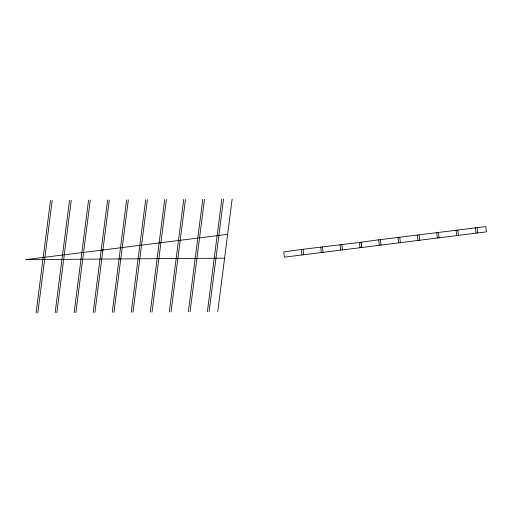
<?xml version="1.0" encoding="UTF-8"?>
<svg xmlns="http://www.w3.org/2000/svg" width="512" height="512" viewBox="0 0 512 512"><rect width="100%" height="100%" fill="white"/><g stroke="black" fill="none" stroke-linecap="round" stroke-linejoin="round"><path stroke-width="0.77" d="M36.083 312.902L50.49 200.435M37.811 312.89L52.218 200.422M55.117 312.762L69.523 200.294M56.845 312.749L71.251 200.282M74.15 312.621L88.557 200.154M75.878 312.608L90.285 200.141M93.184 312.48L107.59 200.013M94.912 312.467L109.318 200M112.218 312.339L126.624 199.878M113.946 312.326L128.352 199.866M131.251 312.198L145.658 199.738M132.979 312.186L147.386 199.725M150.285 312.058L164.691 199.597M152.013 312.051L166.419 199.584M169.318 311.923L183.725 199.456M171.046 311.91L185.453 199.443M188.352 311.782L202.758 199.315M190.08 311.77L204.486 199.302M207.386 311.642L221.792 199.174M209.114 311.629L223.526 199.162M217.747 311.565L232.154 199.098M102.918 249.99L227.642 234.336M301.382 249.485L283.789 251.878L284.358 257.165L361.734 247.514L361.165 242.234L301.382 249.485L301.952 254.765M378.701 239.834L361.107 242.234L361.677 247.514L486.4 231.859L485.83 226.579L378.701 239.834L379.27 245.12M102.976 249.984L25.6 259.635L224.589 258.17M477.171 227.757L477.741 233.043M475.424 227.77L475.987 233.056M457.83 230.17L458.394 235.456M456.077 230.182L456.646 235.469M438.483 232.582L439.053 237.869M436.736 232.595L437.299 237.882M419.142 234.995L419.706 240.282M417.389 235.008L417.958 240.294M399.795 237.408L400.365 242.694M398.048 237.421L398.611 242.707M380.454 239.821L381.018 245.107M359.418 242.246L359.981 247.526M341.824 244.646L342.387 249.926M340.07 244.659L340.64 249.939M322.477 247.059L323.046 252.339M320.73 247.072L321.293 252.352M303.136 249.472L303.699 254.752"/></g></svg>
